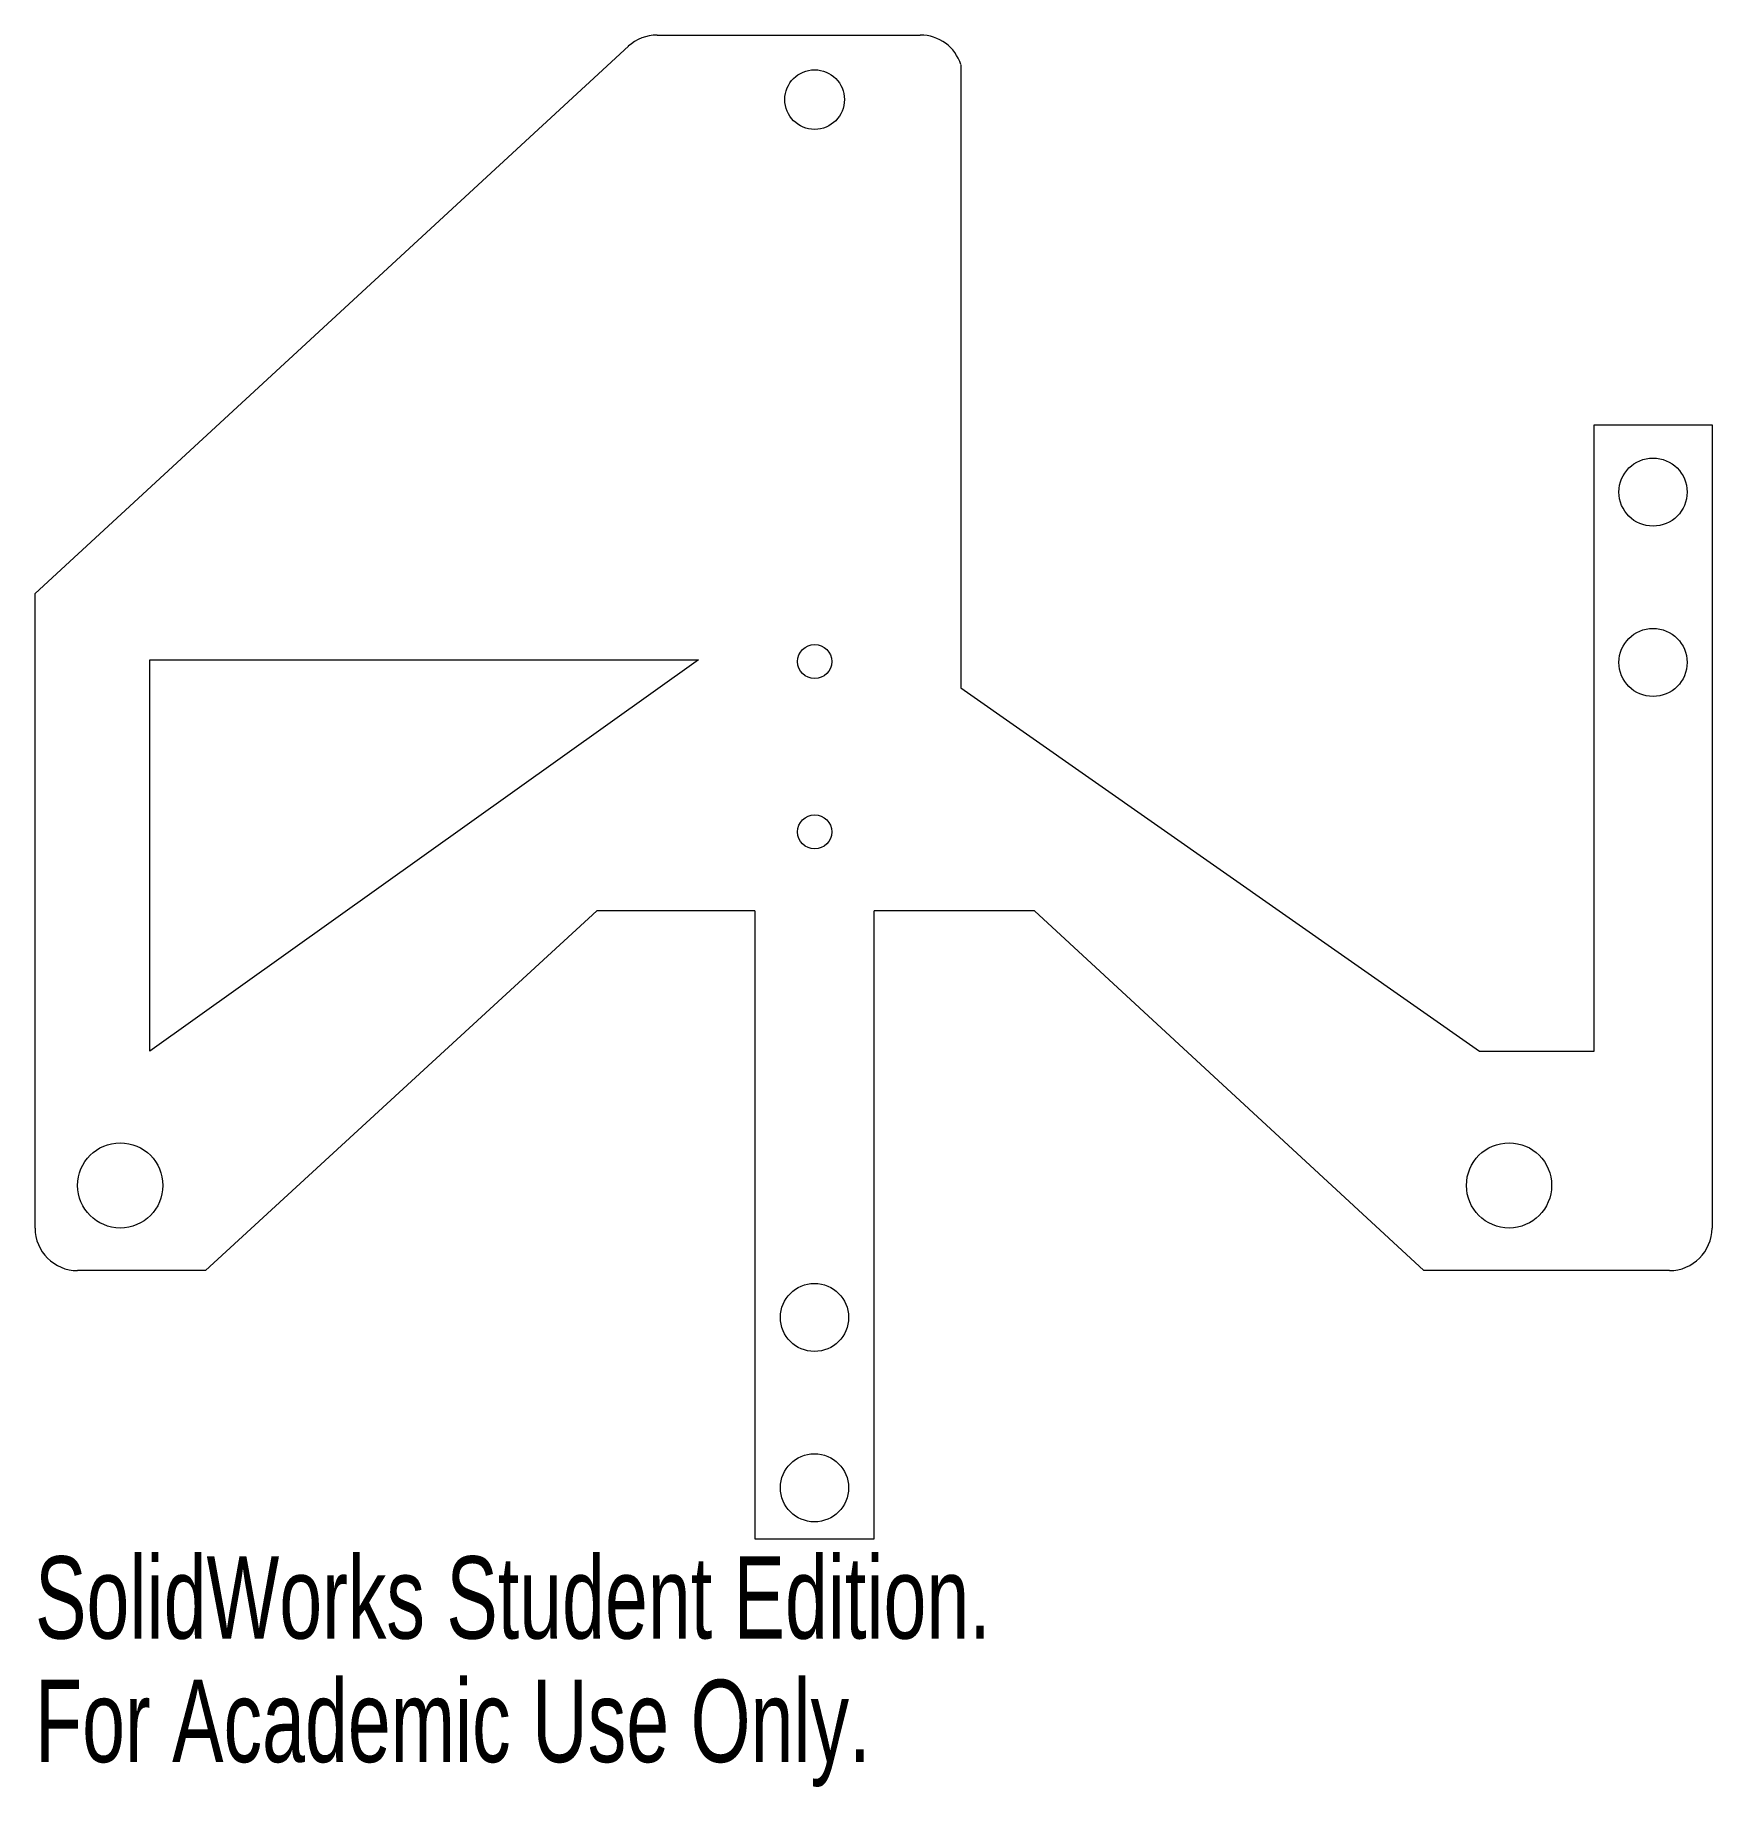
# Model space of a CAD drawing. Header units: millimetres. Extents: x -46 to 53, y -45 to 58.
import ezdxf

# ---------------------------------------------------------------- set-up
doc = ezdxf.new("R2010")
doc.units = ezdxf.units.MM
doc.styles.add('SLDTEXTSTYLE0', font='TXT', dxfattribs={"width": 0.7})

msp = doc.modelspace()

# ---------------------------------------------------------------- linework, layer by layer
at = {"color": 7, "linetype": 'Continuous', "lineweight": 15}
for p, q in [((-9.24, 57.6), (6.2, 57.6)), ((-45.75, 24.81), (-10.93, 56.94)), ((8.58, 55.86), (8.58, 19.28)), ((45.75, -2.04), (45.75, 34.71)), ((45.75, 34.71), (52.66, 34.71)), ((52.66, 34.71), (52.66, -12.43)), ((-45.75, -12.43), (-45.75, 24.81)), ((-39.01, 20.93), (-6.82, 20.93)), ((-39.01, -2.04), (-39.01, 20.93)), ((-6.82, 20.93), (-39.01, -2.04)), ((8.58, 19.28), (39.01, -2.04)), ((-12.79, 6.19), (-35.74, -14.93)), ((-3.51, 6.19), (-12.79, 6.19)), ((-3.51, 6.19), (-3.51, -30.68)), ((3.49, -30.68), (3.49, 6.19)), ((12.91, 6.19), (3.49, 6.19)), ((35.74, -14.93), (12.91, 6.19)), ((39.01, -2.04), (45.75, -2.04)), ((-35.74, -14.93), (-43.25, -14.93)), ((50.16, -14.93), (35.74, -14.93)), ((-3.51, -30.68), (3.49, -30.68))]:
    msp.add_line(p, q, dxfattribs=at)
for centre, radius in [((0, 53.81), 1.75), ((49.2, 30.77), 2), ((49.2, 20.77), 2), ((0, 20.82), 1), ((0, 10.82), 1), ((-40.75, -9.93), 2.5), ((40.75, -9.93), 2.5), ((-0.01, -17.68), 2), ((-0.01, -27.68), 2)]:
    msp.add_circle(centre, radius, dxfattribs=at)
for centre, start, end in [((-9.24, 55.1), 90, 132.701), ((6.2, 55.1), 17.7525, 90), ((-43.25, -12.43), 180, 270), ((50.16, -12.43), 270, 0)]:
    msp.add_arc(centre, 2.5, start, end, dxfattribs=at)

# ---------------------------------------------------------------- texts
at = {"color": 7, "linetype": 'Continuous', "char_height": 4.8336, "attachment_point": 1, "style": 'SLDTEXTSTYLE0'}
for s, insert in [('SolidWorks Student Edition.', (-45.75, -31.7)), ('For Academic Use Only.', (-45.75, -38.95))]:
    msp.add_mtext(s, dxfattribs=dict(at, insert=insert))

doc.saveas('drawing.dxf')
